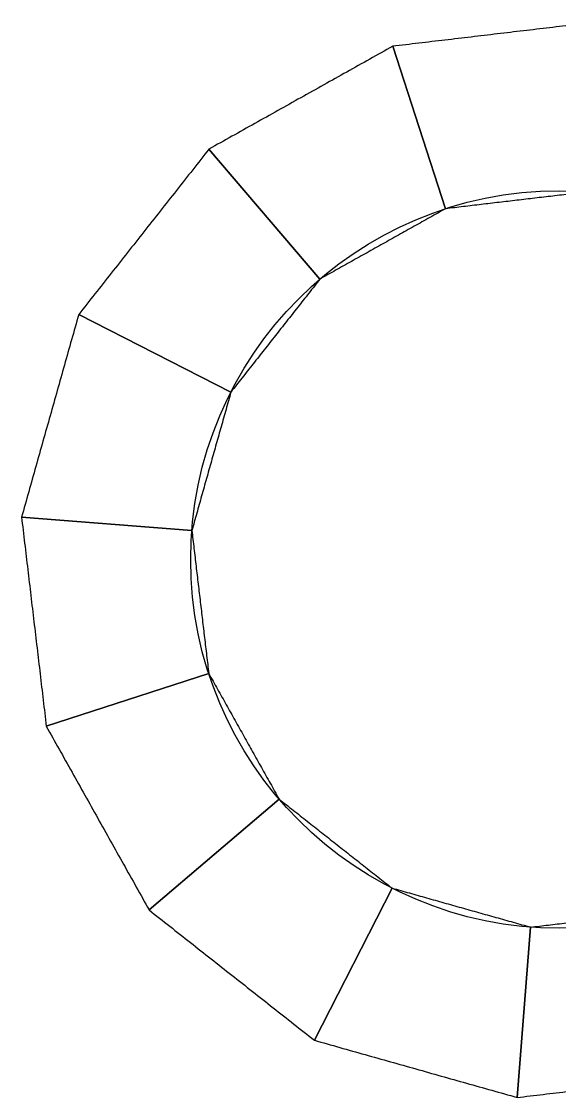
# Model space of a CAD drawing. Header units: millimetres. Extents: x -7.9 to 7.9, y -7.9 to 7.9.
# Drawn here: x -7.94 to 0, y -7.94 to 7.94 of the extents above; entities that cross this region are included whole.
import ezdxf

# ---------------------------------------------------------------- set-up
doc = ezdxf.new("R2010")
doc.units = ezdxf.units.MM
doc.layers.add('Part', color=7, linetype='CONTINUOUS')

msp = doc.modelspace()

# ---------------------------------------------------------------- linework, layer by layer
at = {"layer": 'Part'}
for p, q in [((-1.681, 5.174, 4), (-2.46, 7.57, 4)), ((-2.46, 7.57, 4), (-2.46, 7.57, 5.6)), ((-2.46, 7.57, 5.6), (-1.681, 5.174, 5.6)), ((-1.681, 5.174, 4), (-2.46, 7.57, 4)), ((-2.46, 7.57, 4), (-2.46, 7.57, 5.6)), ((-2.46, 7.57, 5.6), (-1.681, 5.174, 5.6)), ((-1.681, 5.174, 4), (-2.46, 7.57, 4)), ((-2.46, 7.57, 4), (-2.46, 7.57, 5.6)), ((-2.46, 7.57, 5.6), (-1.681, 5.174, 5.6)), ((-1.681, 5.174, 4), (-2.46, 7.57, 4)), ((-2.46, 7.57, 4), (-2.46, 7.57, 5.6)), ((-2.46, 7.57, 5.6), (-1.681, 5.174, 5.6)), ((-1.681, 5.174, 20), (-2.46, 7.57, 20)), ((-2.46, 7.57, 20), (-2.46, 7.57, 21.6)), ((-2.46, 7.57, 21.6), (-1.681, 5.174, 21.6)), ((-1.681, 5.174, 20), (-2.46, 7.57, 20)), ((-2.46, 7.57, 20), (-2.46, 7.57, 21.6)), ((-2.46, 7.57, 21.6), (-1.681, 5.174, 21.6)), ((-1.681, 5.174, 20), (-2.46, 7.57, 20)), ((-2.46, 7.57, 20), (-2.46, 7.57, 21.6)), ((-2.46, 7.57, 21.6), (-1.681, 5.174, 21.6)), ((-1.681, 5.174, 20), (-2.46, 7.57, 20)), ((-2.46, 7.57, 20), (-2.46, 7.57, 21.6)), ((-2.46, 7.57, 21.6), (-1.681, 5.174, 21.6)), ((-1.681, 5.174, 36), (-2.46, 7.57, 36)), ((-2.46, 7.57, 36), (-2.46, 7.57, 37.6)), ((-2.46, 7.57, 37.6), (-1.681, 5.174, 37.6)), ((-1.681, 5.174, 36), (-2.46, 7.57, 36)), ((-2.46, 7.57, 36), (-2.46, 7.57, 37.6)), ((-2.46, 7.57, 37.6), (-1.681, 5.174, 37.6)), ((-1.681, 5.174, 36), (-2.46, 7.57, 36)), ((-2.46, 7.57, 36), (-2.46, 7.57, 37.6)), ((-2.46, 7.57, 37.6), (-1.681, 5.174, 37.6)), ((-1.681, 5.174, 36), (-2.46, 7.57, 36)), ((-2.46, 7.57, 36), (-2.46, 7.57, 37.6)), ((-2.46, 7.57, 37.6), (-1.681, 5.174, 37.6)), ((-3.533, 4.137, 5), (-5.17, 6.053, 5)), ((-5.17, 6.053, 5), (-5.17, 6.053, 6.6)), ((-5.17, 6.053, 6.6), (-3.533, 4.137, 6.6)), ((-3.533, 4.137, 5), (-5.17, 6.053, 5)), ((-5.17, 6.053, 5), (-5.17, 6.053, 6.6)), ((-5.17, 6.053, 6.6), (-3.533, 4.137, 6.6)), ((-3.533, 4.137, 5), (-5.17, 6.053, 5)), ((-5.17, 6.053, 5), (-5.17, 6.053, 6.6)), ((-5.17, 6.053, 6.6), (-3.533, 4.137, 6.6)), ((-3.533, 4.137, 5), (-5.17, 6.053, 5)), ((-5.17, 6.053, 5), (-5.17, 6.053, 6.6)), ((-5.17, 6.053, 6.6), (-3.533, 4.137, 6.6)), ((-3.533, 4.137, 21), (-5.17, 6.053, 21)), ((-5.17, 6.053, 21), (-5.17, 6.053, 22.6)), ((-5.17, 6.053, 22.6), (-3.533, 4.137, 22.6)), ((-3.533, 4.137, 21), (-5.17, 6.053, 21)), ((-5.17, 6.053, 21), (-5.17, 6.053, 22.6)), ((-5.17, 6.053, 22.6), (-3.533, 4.137, 22.6)), ((-3.533, 4.137, 21), (-5.17, 6.053, 21)), ((-5.17, 6.053, 21), (-5.17, 6.053, 22.6)), ((-5.17, 6.053, 22.6), (-3.533, 4.137, 22.6)), ((-3.533, 4.137, 21), (-5.17, 6.053, 21)), ((-5.17, 6.053, 21), (-5.17, 6.053, 22.6)), ((-5.17, 6.053, 22.6), (-3.533, 4.137, 22.6)), ((-3.533, 4.137, 37), (-5.17, 6.053, 37)), ((-5.17, 6.053, 37), (-5.17, 6.053, 38.6)), ((-5.17, 6.053, 38.6), (-3.533, 4.137, 38.6)), ((-3.533, 4.137, 37), (-5.17, 6.053, 37)), ((-5.17, 6.053, 37), (-5.17, 6.053, 38.6)), ((-5.17, 6.053, 38.6), (-3.533, 4.137, 38.6)), ((-3.533, 4.137, 37), (-5.17, 6.053, 37)), ((-5.17, 6.053, 37), (-5.17, 6.053, 38.6)), ((-5.17, 6.053, 38.6), (-3.533, 4.137, 38.6)), ((-3.533, 4.137, 37), (-5.17, 6.053, 37)), ((-5.17, 6.053, 37), (-5.17, 6.053, 38.6)), ((-5.17, 6.053, 38.6), (-3.533, 4.137, 38.6)), ((-1.681, 5.174, 5.6), (-1.681, 5.174, 4)), ((-1.681, 5.174, 5.6), (-1.681, 5.174, 4)), ((-1.681, 5.174, 5.6), (-1.681, 5.174, 4)), ((-1.681, 5.174, 5.6), (-1.681, 5.174, 4)), ((-1.681, 5.174, 21.6), (-1.681, 5.174, 20)), ((-1.681, 5.174, 21.6), (-1.681, 5.174, 20)), ((-1.681, 5.174, 21.6), (-1.681, 5.174, 20)), ((-1.681, 5.174, 21.6), (-1.681, 5.174, 20)), ((-1.681, 5.174, 37.6), (-1.681, 5.174, 36)), ((-1.681, 5.174, 37.6), (-1.681, 5.174, 36)), ((-1.681, 5.174, 37.6), (-1.681, 5.174, 36)), ((-1.681, 5.174, 37.6), (-1.681, 5.174, 36)), ((-3.533, 4.137, 6.6), (-3.533, 4.137, 5)), ((-3.533, 4.137, 6.6), (-3.533, 4.137, 5)), ((-3.533, 4.137, 6.6), (-3.533, 4.137, 5)), ((-3.533, 4.137, 6.6), (-3.533, 4.137, 5)), ((-3.533, 4.137, 22.6), (-3.533, 4.137, 21)), ((-3.533, 4.137, 22.6), (-3.533, 4.137, 21)), ((-3.533, 4.137, 22.6), (-3.533, 4.137, 21)), ((-3.533, 4.137, 22.6), (-3.533, 4.137, 21)), ((-3.533, 4.137, 38.6), (-3.533, 4.137, 37)), ((-3.533, 4.137, 38.6), (-3.533, 4.137, 37)), ((-3.533, 4.137, 38.6), (-3.533, 4.137, 37)), ((-3.533, 4.137, 38.6), (-3.533, 4.137, 37)), ((-4.847, 2.47, 6), (-7.092, 3.614, 6)), ((-7.092, 3.614, 6), (-7.092, 3.614, 7.6)), ((-7.092, 3.614, 7.6), (-4.847, 2.47, 7.6)), ((-4.847, 2.47, 6), (-7.092, 3.614, 6)), ((-7.092, 3.614, 6), (-7.092, 3.614, 7.6)), ((-7.092, 3.614, 7.6), (-4.847, 2.47, 7.6)), ((-4.847, 2.47, 6), (-7.092, 3.614, 6)), ((-7.092, 3.614, 6), (-7.092, 3.614, 7.6)), ((-7.092, 3.614, 7.6), (-4.847, 2.47, 7.6)), ((-4.847, 2.47, 6), (-7.092, 3.614, 6)), ((-7.092, 3.614, 6), (-7.092, 3.614, 7.6)), ((-7.092, 3.614, 7.6), (-4.847, 2.47, 7.6)), ((-4.847, 2.47, 22), (-7.092, 3.614, 22)), ((-7.092, 3.614, 22), (-7.092, 3.614, 23.6)), ((-7.092, 3.614, 23.6), (-4.847, 2.47, 23.6)), ((-4.847, 2.47, 22), (-7.092, 3.614, 22)), ((-7.092, 3.614, 22), (-7.092, 3.614, 23.6)), ((-7.092, 3.614, 23.6), (-4.847, 2.47, 23.6)), ((-4.847, 2.47, 22), (-7.092, 3.614, 22)), ((-7.092, 3.614, 22), (-7.092, 3.614, 23.6)), ((-7.092, 3.614, 23.6), (-4.847, 2.47, 23.6)), ((-4.847, 2.47, 22), (-7.092, 3.614, 22)), ((-7.092, 3.614, 22), (-7.092, 3.614, 23.6)), ((-7.092, 3.614, 23.6), (-4.847, 2.47, 23.6)), ((-4.847, 2.47, 38), (-7.092, 3.614, 38)), ((-7.092, 3.614, 38), (-7.092, 3.614, 39.6)), ((-7.092, 3.614, 39.6), (-4.847, 2.47, 39.6)), ((-4.847, 2.47, 38), (-7.092, 3.614, 38)), ((-7.092, 3.614, 38), (-7.092, 3.614, 39.6)), ((-7.092, 3.614, 39.6), (-4.847, 2.47, 39.6)), ((-4.847, 2.47, 38), (-7.092, 3.614, 38)), ((-7.092, 3.614, 38), (-7.092, 3.614, 39.6)), ((-7.092, 3.614, 39.6), (-4.847, 2.47, 39.6)), ((-4.847, 2.47, 38), (-7.092, 3.614, 38)), ((-7.092, 3.614, 38), (-7.092, 3.614, 39.6)), ((-7.092, 3.614, 39.6), (-4.847, 2.47, 39.6)), ((-4.847, 2.47, 7.6), (-4.847, 2.47, 6)), ((-4.847, 2.47, 7.6), (-4.847, 2.47, 6)), ((-4.847, 2.47, 7.6), (-4.847, 2.47, 6)), ((-4.847, 2.47, 7.6), (-4.847, 2.47, 6)), ((-4.847, 2.47, 23.6), (-4.847, 2.47, 22)), ((-4.847, 2.47, 23.6), (-4.847, 2.47, 22)), ((-4.847, 2.47, 23.6), (-4.847, 2.47, 22)), ((-4.847, 2.47, 23.6), (-4.847, 2.47, 22)), ((-4.847, 2.47, 39.6), (-4.847, 2.47, 38)), ((-4.847, 2.47, 39.6), (-4.847, 2.47, 38)), ((-4.847, 2.47, 39.6), (-4.847, 2.47, 38)), ((-4.847, 2.47, 39.6), (-4.847, 2.47, 38)), ((-5.423, 0.427, 7), (-7.935, 0.625, 7)), ((-7.935, 0.625, 7), (-7.935, 0.625, 8.6)), ((-7.935, 0.625, 8.6), (-5.423, 0.427, 8.6)), ((-5.423, 0.427, 7), (-7.935, 0.625, 7)), ((-7.935, 0.625, 7), (-7.935, 0.625, 8.6)), ((-7.935, 0.625, 8.6), (-5.423, 0.427, 8.6)), ((-5.423, 0.427, 7), (-7.935, 0.625, 7)), ((-7.935, 0.625, 7), (-7.935, 0.625, 8.6)), ((-7.935, 0.625, 8.6), (-5.423, 0.427, 8.6)), ((-5.423, 0.427, 7), (-7.935, 0.625, 7)), ((-7.935, 0.625, 7), (-7.935, 0.625, 8.6)), ((-7.935, 0.625, 8.6), (-5.423, 0.427, 8.6)), ((-5.423, 0.427, 23), (-7.935, 0.625, 23)), ((-7.935, 0.625, 23), (-7.935, 0.625, 24.6)), ((-7.935, 0.625, 24.6), (-5.423, 0.427, 24.6)), ((-5.423, 0.427, 23), (-7.935, 0.625, 23)), ((-7.935, 0.625, 23), (-7.935, 0.625, 24.6)), ((-7.935, 0.625, 24.6), (-5.423, 0.427, 24.6)), ((-5.423, 0.427, 23), (-7.935, 0.625, 23)), ((-7.935, 0.625, 23), (-7.935, 0.625, 24.6)), ((-7.935, 0.625, 24.6), (-5.423, 0.427, 24.6)), ((-5.423, 0.427, 23), (-7.935, 0.625, 23)), ((-7.935, 0.625, 23), (-7.935, 0.625, 24.6)), ((-7.935, 0.625, 24.6), (-5.423, 0.427, 24.6)), ((-5.423, 0.427, 39), (-7.935, 0.625, 39)), ((-7.935, 0.625, 39), (-7.935, 0.625, 40.6)), ((-7.935, 0.625, 40.6), (-5.423, 0.427, 40.6)), ((-5.423, 0.427, 39), (-7.935, 0.625, 39)), ((-7.935, 0.625, 39), (-7.935, 0.625, 40.6)), ((-7.935, 0.625, 40.6), (-5.423, 0.427, 40.6)), ((-5.423, 0.427, 39), (-7.935, 0.625, 39)), ((-7.935, 0.625, 39), (-7.935, 0.625, 40.6)), ((-7.935, 0.625, 40.6), (-5.423, 0.427, 40.6)), ((-5.423, 0.427, 39), (-7.935, 0.625, 39)), ((-7.935, 0.625, 39), (-7.935, 0.625, 40.6)), ((-7.935, 0.625, 40.6), (-5.423, 0.427, 40.6)), ((-5.423, 0.427, 8.6), (-5.423, 0.427, 7)), ((-5.423, 0.427, 8.6), (-5.423, 0.427, 7)), ((-5.423, 0.427, 8.6), (-5.423, 0.427, 7)), ((-5.423, 0.427, 8.6), (-5.423, 0.427, 7)), ((-5.423, 0.427, 24.6), (-5.423, 0.427, 23)), ((-5.423, 0.427, 24.6), (-5.423, 0.427, 23)), ((-5.423, 0.427, 24.6), (-5.423, 0.427, 23)), ((-5.423, 0.427, 24.6), (-5.423, 0.427, 23)), ((-5.423, 0.427, 40.6), (-5.423, 0.427, 39)), ((-5.423, 0.427, 40.6), (-5.423, 0.427, 39)), ((-5.423, 0.427, 40.6), (-5.423, 0.427, 39)), ((-5.423, 0.427, 40.6), (-5.423, 0.427, 39)), ((-5.174, -1.681, 8), (-7.57, -2.46, 8)), ((-7.57, -2.46, 9.6), (-5.174, -1.681, 9.6)), ((-5.174, -1.681, 8), (-7.57, -2.46, 8)), ((-7.57, -2.46, 9.6), (-5.174, -1.681, 9.6)), ((-5.174, -1.681, 8), (-7.57, -2.46, 8)), ((-7.57, -2.46, 9.6), (-5.174, -1.681, 9.6)), ((-5.174, -1.681, 8), (-7.57, -2.46, 8)), ((-7.57, -2.46, 9.6), (-5.174, -1.681, 9.6)), ((-5.174, -1.681, 24), (-7.57, -2.46, 24)), ((-7.57, -2.46, 25.6), (-5.174, -1.681, 25.6)), ((-5.174, -1.681, 24), (-7.57, -2.46, 24)), ((-7.57, -2.46, 25.6), (-5.174, -1.681, 25.6)), ((-5.174, -1.681, 24), (-7.57, -2.46, 24)), ((-7.57, -2.46, 25.6), (-5.174, -1.681, 25.6)), ((-5.174, -1.681, 24), (-7.57, -2.46, 24)), ((-7.57, -2.46, 25.6), (-5.174, -1.681, 25.6)), ((-5.174, -1.681, 40), (-7.57, -2.46, 40)), ((-7.57, -2.46, 41.6), (-5.174, -1.681, 41.6)), ((-5.174, -1.681, 40), (-7.57, -2.46, 40)), ((-7.57, -2.46, 41.6), (-5.174, -1.681, 41.6)), ((-5.174, -1.681, 40), (-7.57, -2.46, 40)), ((-7.57, -2.46, 41.6), (-5.174, -1.681, 41.6)), ((-5.174, -1.681, 40), (-7.57, -2.46, 40)), ((-7.57, -2.46, 41.6), (-5.174, -1.681, 41.6)), ((-5.174, -1.681, 9.6), (-5.174, -1.681, 8)), ((-5.174, -1.681, 9.6), (-5.174, -1.681, 8)), ((-5.174, -1.681, 9.6), (-5.174, -1.681, 8)), ((-5.174, -1.681, 9.6), (-5.174, -1.681, 8)), ((-5.174, -1.681, 25.6), (-5.174, -1.681, 24)), ((-5.174, -1.681, 25.6), (-5.174, -1.681, 24)), ((-5.174, -1.681, 25.6), (-5.174, -1.681, 24)), ((-5.174, -1.681, 25.6), (-5.174, -1.681, 24)), ((-5.174, -1.681, 41.6), (-5.174, -1.681, 40)), ((-5.174, -1.681, 41.6), (-5.174, -1.681, 40)), ((-5.174, -1.681, 41.6), (-5.174, -1.681, 40)), ((-5.174, -1.681, 41.6), (-5.174, -1.681, 40)), ((-7.57, -2.46, 8), (-7.57, -2.46, 9.6)), ((-7.57, -2.46, 8), (-7.57, -2.46, 9.6)), ((-7.57, -2.46, 8), (-7.57, -2.46, 9.6)), ((-7.57, -2.46, 8), (-7.57, -2.46, 9.6)), ((-7.57, -2.46, 24), (-7.57, -2.46, 25.6)), ((-7.57, -2.46, 24), (-7.57, -2.46, 25.6)), ((-7.57, -2.46, 24), (-7.57, -2.46, 25.6)), ((-7.57, -2.46, 24), (-7.57, -2.46, 25.6)), ((-7.57, -2.46, 40), (-7.57, -2.46, 41.6)), ((-7.57, -2.46, 40), (-7.57, -2.46, 41.6)), ((-7.57, -2.46, 40), (-7.57, -2.46, 41.6)), ((-7.57, -2.46, 40), (-7.57, -2.46, 41.6)), ((-4.137, -3.533, 9), (-6.053, -5.17, 9)), ((-6.053, -5.17, 10.6), (-4.137, -3.533, 10.6)), ((-4.137, -3.533, 9), (-6.053, -5.17, 9)), ((-6.053, -5.17, 10.6), (-4.137, -3.533, 10.6)), ((-4.137, -3.533, 9), (-6.053, -5.17, 9)), ((-6.053, -5.17, 10.6), (-4.137, -3.533, 10.6)), ((-4.137, -3.533, 9), (-6.053, -5.17, 9)), ((-6.053, -5.17, 10.6), (-4.137, -3.533, 10.6)), ((-4.137, -3.533, 25), (-6.053, -5.17, 25)), ((-6.053, -5.17, 26.6), (-4.137, -3.533, 26.6)), ((-4.137, -3.533, 25), (-6.053, -5.17, 25)), ((-6.053, -5.17, 26.6), (-4.137, -3.533, 26.6)), ((-4.137, -3.533, 25), (-6.053, -5.17, 25)), ((-6.053, -5.17, 26.6), (-4.137, -3.533, 26.6)), ((-4.137, -3.533, 25), (-6.053, -5.17, 25)), ((-6.053, -5.17, 26.6), (-4.137, -3.533, 26.6)), ((-4.137, -3.533, 41), (-6.053, -5.17, 41)), ((-6.053, -5.17, 42.6), (-4.137, -3.533, 42.6)), ((-4.137, -3.533, 41), (-6.053, -5.17, 41)), ((-6.053, -5.17, 42.6), (-4.137, -3.533, 42.6)), ((-4.137, -3.533, 41), (-6.053, -5.17, 41)), ((-6.053, -5.17, 42.6), (-4.137, -3.533, 42.6)), ((-4.137, -3.533, 41), (-6.053, -5.17, 41)), ((-6.053, -5.17, 42.6), (-4.137, -3.533, 42.6)), ((-4.137, -3.533, 10.6), (-4.137, -3.533, 9)), ((-4.137, -3.533, 10.6), (-4.137, -3.533, 9)), ((-4.137, -3.533, 10.6), (-4.137, -3.533, 9)), ((-4.137, -3.533, 10.6), (-4.137, -3.533, 9)), ((-4.137, -3.533, 26.6), (-4.137, -3.533, 25)), ((-4.137, -3.533, 26.6), (-4.137, -3.533, 25)), ((-4.137, -3.533, 26.6), (-4.137, -3.533, 25)), ((-4.137, -3.533, 26.6), (-4.137, -3.533, 25)), ((-4.137, -3.533, 42.6), (-4.137, -3.533, 41)), ((-4.137, -3.533, 42.6), (-4.137, -3.533, 41)), ((-4.137, -3.533, 42.6), (-4.137, -3.533, 41)), ((-4.137, -3.533, 42.6), (-4.137, -3.533, 41)), ((-2.47, -4.847, 10), (-3.614, -7.092, 10)), ((-3.614, -7.092, 11.6), (-2.47, -4.847, 11.6)), ((-2.47, -4.847, 10), (-3.614, -7.092, 10)), ((-3.614, -7.092, 11.6), (-2.47, -4.847, 11.6)), ((-2.47, -4.847, 10), (-3.614, -7.092, 10)), ((-3.614, -7.092, 11.6), (-2.47, -4.847, 11.6)), ((-2.47, -4.847, 10), (-3.614, -7.092, 10)), ((-3.614, -7.092, 11.6), (-2.47, -4.847, 11.6)), ((-2.47, -4.847, 26), (-3.614, -7.092, 26)), ((-3.614, -7.092, 27.6), (-2.47, -4.847, 27.6)), ((-2.47, -4.847, 26), (-3.614, -7.092, 26)), ((-3.614, -7.092, 27.6), (-2.47, -4.847, 27.6)), ((-2.47, -4.847, 26), (-3.614, -7.092, 26)), ((-3.614, -7.092, 27.6), (-2.47, -4.847, 27.6)), ((-2.47, -4.847, 26), (-3.614, -7.092, 26)), ((-3.614, -7.092, 27.6), (-2.47, -4.847, 27.6)), ((-2.47, -4.847, 42), (-3.614, -7.092, 42)), ((-3.614, -7.092, 43.6), (-2.47, -4.847, 43.6)), ((-2.47, -4.847, 42), (-3.614, -7.092, 42)), ((-3.614, -7.092, 43.6), (-2.47, -4.847, 43.6)), ((-2.47, -4.847, 42), (-3.614, -7.092, 42)), ((-3.614, -7.092, 43.6), (-2.47, -4.847, 43.6)), ((-2.47, -4.847, 42), (-3.614, -7.092, 42)), ((-3.614, -7.092, 43.6), (-2.47, -4.847, 43.6)), ((-2.47, -4.847, 11.6), (-2.47, -4.847, 10)), ((-2.47, -4.847, 11.6), (-2.47, -4.847, 10)), ((-2.47, -4.847, 11.6), (-2.47, -4.847, 10)), ((-2.47, -4.847, 11.6), (-2.47, -4.847, 10)), ((-2.47, -4.847, 27.6), (-2.47, -4.847, 26)), ((-2.47, -4.847, 27.6), (-2.47, -4.847, 26)), ((-2.47, -4.847, 27.6), (-2.47, -4.847, 26)), ((-2.47, -4.847, 27.6), (-2.47, -4.847, 26)), ((-2.47, -4.847, 43.6), (-2.47, -4.847, 42)), ((-2.47, -4.847, 43.6), (-2.47, -4.847, 42)), ((-2.47, -4.847, 43.6), (-2.47, -4.847, 42)), ((-2.47, -4.847, 43.6), (-2.47, -4.847, 42)), ((-6.053, -5.17, 9), (-6.053, -5.17, 10.6)), ((-6.053, -5.17, 9), (-6.053, -5.17, 10.6)), ((-6.053, -5.17, 9), (-6.053, -5.17, 10.6)), ((-6.053, -5.17, 9), (-6.053, -5.17, 10.6)), ((-6.053, -5.17, 25), (-6.053, -5.17, 26.6)), ((-6.053, -5.17, 25), (-6.053, -5.17, 26.6)), ((-6.053, -5.17, 25), (-6.053, -5.17, 26.6)), ((-6.053, -5.17, 25), (-6.053, -5.17, 26.6)), ((-6.053, -5.17, 41), (-6.053, -5.17, 42.6)), ((-6.053, -5.17, 41), (-6.053, -5.17, 42.6)), ((-6.053, -5.17, 41), (-6.053, -5.17, 42.6)), ((-6.053, -5.17, 41), (-6.053, -5.17, 42.6)), ((-0.427, -5.423, 11), (-0.625, -7.935, 11)), ((-0.625, -7.935, 12.6), (-0.427, -5.423, 12.6)), ((-0.427, -5.423, 11), (-0.625, -7.935, 11)), ((-0.625, -7.935, 12.6), (-0.427, -5.423, 12.6)), ((-0.427, -5.423, 11), (-0.625, -7.935, 11)), ((-0.625, -7.935, 12.6), (-0.427, -5.423, 12.6)), ((-0.427, -5.423, 11), (-0.625, -7.935, 11)), ((-0.625, -7.935, 12.6), (-0.427, -5.423, 12.6)), ((-0.427, -5.423, 27), (-0.625, -7.935, 27)), ((-0.625, -7.935, 28.6), (-0.427, -5.423, 28.6)), ((-0.427, -5.423, 27), (-0.625, -7.935, 27)), ((-0.625, -7.935, 28.6), (-0.427, -5.423, 28.6)), ((-0.427, -5.423, 27), (-0.625, -7.935, 27)), ((-0.625, -7.935, 28.6), (-0.427, -5.423, 28.6)), ((-0.427, -5.423, 27), (-0.625, -7.935, 27)), ((-0.625, -7.935, 28.6), (-0.427, -5.423, 28.6)), ((-0.427, -5.423, 43), (-0.625, -7.935, 43)), ((-0.625, -7.935, 44.6), (-0.427, -5.423, 44.6)), ((-0.427, -5.423, 43), (-0.625, -7.935, 43)), ((-0.625, -7.935, 44.6), (-0.427, -5.423, 44.6)), ((-0.427, -5.423, 43), (-0.625, -7.935, 43)), ((-0.625, -7.935, 44.6), (-0.427, -5.423, 44.6)), ((-0.427, -5.423, 43), (-0.625, -7.935, 43)), ((-0.625, -7.935, 44.6), (-0.427, -5.423, 44.6)), ((-0.427, -5.423, 12.6), (-0.427, -5.423, 11)), ((-0.427, -5.423, 12.6), (-0.427, -5.423, 11)), ((-0.427, -5.423, 12.6), (-0.427, -5.423, 11)), ((-0.427, -5.423, 12.6), (-0.427, -5.423, 11)), ((-0.427, -5.423, 28.6), (-0.427, -5.423, 27)), ((-0.427, -5.423, 28.6), (-0.427, -5.423, 27)), ((-0.427, -5.423, 28.6), (-0.427, -5.423, 27)), ((-0.427, -5.423, 28.6), (-0.427, -5.423, 27)), ((-0.427, -5.423, 44.6), (-0.427, -5.423, 43)), ((-0.427, -5.423, 44.6), (-0.427, -5.423, 43)), ((-0.427, -5.423, 44.6), (-0.427, -5.423, 43)), ((-0.427, -5.423, 44.6), (-0.427, -5.423, 43)), ((-3.614, -7.092, 10), (-3.614, -7.092, 11.6)), ((-3.614, -7.092, 10), (-3.614, -7.092, 11.6)), ((-3.614, -7.092, 10), (-3.614, -7.092, 11.6)), ((-3.614, -7.092, 10), (-3.614, -7.092, 11.6)), ((-3.614, -7.092, 26), (-3.614, -7.092, 27.6)), ((-3.614, -7.092, 26), (-3.614, -7.092, 27.6)), ((-3.614, -7.092, 26), (-3.614, -7.092, 27.6)), ((-3.614, -7.092, 26), (-3.614, -7.092, 27.6)), ((-3.614, -7.092, 42), (-3.614, -7.092, 43.6)), ((-3.614, -7.092, 42), (-3.614, -7.092, 43.6)), ((-3.614, -7.092, 42), (-3.614, -7.092, 43.6)), ((-3.614, -7.092, 42), (-3.614, -7.092, 43.6)), ((-0.625, -7.935, 11), (-0.625, -7.935, 12.6)), ((-0.625, -7.935, 11), (-0.625, -7.935, 12.6)), ((-0.625, -7.935, 11), (-0.625, -7.935, 12.6)), ((-0.625, -7.935, 11), (-0.625, -7.935, 12.6)), ((-0.625, -7.935, 27), (-0.625, -7.935, 28.6)), ((-0.625, -7.935, 27), (-0.625, -7.935, 28.6)), ((-0.625, -7.935, 27), (-0.625, -7.935, 28.6)), ((-0.625, -7.935, 27), (-0.625, -7.935, 28.6)), ((-0.625, -7.935, 43), (-0.625, -7.935, 44.6)), ((-0.625, -7.935, 43), (-0.625, -7.935, 44.6)), ((-0.625, -7.935, 43), (-0.625, -7.935, 44.6)), ((-0.625, -7.935, 43), (-0.625, -7.935, 44.6))]:
    msp.add_line(p, q, dxfattribs=at)
for centre in [(0, 0, 48), (0, 0), (0, 0, 48), (0, 0)]:
    msp.add_circle(centre, 5.44, dxfattribs=at)
for points in [[(0.625, 7.935, 3), (-2.46, 7.57, 4)], [(0.625, 7.935, 4.6), (-2.46, 7.57, 5.6)], [(0.625, 7.935, 3), (-2.46, 7.57, 4)], [(0.625, 7.935, 4.6), (-2.46, 7.57, 5.6)], [(0.625, 7.935, 19), (-2.46, 7.57, 20)], [(0.625, 7.935, 20.6), (-2.46, 7.57, 21.6)], [(0.625, 7.935, 19), (-2.46, 7.57, 20)], [(0.625, 7.935, 20.6), (-2.46, 7.57, 21.6)], [(0.625, 7.935, 35), (-2.46, 7.57, 36)], [(0.625, 7.935, 36.6), (-2.46, 7.57, 37.6)], [(0.625, 7.935, 35), (-2.46, 7.57, 36)], [(0.625, 7.935, 36.6), (-2.46, 7.57, 37.6)], [(-2.46, 7.57, 4), (-5.17, 6.053, 5)], [(-2.46, 7.57, 5.6), (-5.17, 6.053, 6.6)], [(-2.46, 7.57, 4), (-5.17, 6.053, 5)], [(-2.46, 7.57, 5.6), (-5.17, 6.053, 6.6)], [(-2.46, 7.57, 20), (-5.17, 6.053, 21)], [(-2.46, 7.57, 21.6), (-5.17, 6.053, 22.6)], [(-2.46, 7.57, 20), (-5.17, 6.053, 21)], [(-2.46, 7.57, 21.6), (-5.17, 6.053, 22.6)], [(-2.46, 7.57, 36), (-5.17, 6.053, 37)], [(-2.46, 7.57, 37.6), (-5.17, 6.053, 38.6)], [(-2.46, 7.57, 36), (-5.17, 6.053, 37)], [(-2.46, 7.57, 37.6), (-5.17, 6.053, 38.6)], [(-5.17, 6.053, 5), (-7.092, 3.614, 6)], [(-5.17, 6.053, 6.6), (-7.092, 3.614, 7.6)], [(-5.17, 6.053, 5), (-7.092, 3.614, 6)], [(-5.17, 6.053, 6.6), (-7.092, 3.614, 7.6)], [(-5.17, 6.053, 21), (-7.092, 3.614, 22)], [(-5.17, 6.053, 22.6), (-7.092, 3.614, 23.6)], [(-5.17, 6.053, 21), (-7.092, 3.614, 22)], [(-5.17, 6.053, 22.6), (-7.092, 3.614, 23.6)], [(-5.17, 6.053, 37), (-7.092, 3.614, 38)], [(-5.17, 6.053, 38.6), (-7.092, 3.614, 39.6)], [(-5.17, 6.053, 37), (-7.092, 3.614, 38)], [(-5.17, 6.053, 38.6), (-7.092, 3.614, 39.6)], [(0.427, 5.423, 3), (-1.681, 5.174, 4)], [(0.427, 5.423, 4.6), (-1.681, 5.174, 5.6)], [(0.427, 5.423, 3), (-1.681, 5.174, 4)], [(0.427, 5.423, 4.6), (-1.681, 5.174, 5.6)], [(0.427, 5.423, 19), (-1.681, 5.174, 20)], [(0.427, 5.423, 20.6), (-1.681, 5.174, 21.6)], [(0.427, 5.423, 19), (-1.681, 5.174, 20)], [(0.427, 5.423, 20.6), (-1.681, 5.174, 21.6)], [(0.427, 5.423, 35), (-1.681, 5.174, 36)], [(0.427, 5.423, 36.6), (-1.681, 5.174, 37.6)], [(0.427, 5.423, 35), (-1.681, 5.174, 36)], [(0.427, 5.423, 36.6), (-1.681, 5.174, 37.6)], [(-1.681, 5.174, 4), (-3.533, 4.137, 5)], [(-1.681, 5.174, 5.6), (-3.533, 4.137, 6.6)], [(-1.681, 5.174, 4), (-3.533, 4.137, 5)], [(-1.681, 5.174, 5.6), (-3.533, 4.137, 6.6)], [(-1.681, 5.174, 20), (-3.533, 4.137, 21)], [(-1.681, 5.174, 21.6), (-3.533, 4.137, 22.6)], [(-1.681, 5.174, 20), (-3.533, 4.137, 21)], [(-1.681, 5.174, 21.6), (-3.533, 4.137, 22.6)], [(-1.681, 5.174, 36), (-3.533, 4.137, 37)], [(-1.681, 5.174, 37.6), (-3.533, 4.137, 38.6)], [(-1.681, 5.174, 36), (-3.533, 4.137, 37)], [(-1.681, 5.174, 37.6), (-3.533, 4.137, 38.6)], [(-3.533, 4.137, 5), (-4.847, 2.47, 6)], [(-3.533, 4.137, 6.6), (-4.847, 2.47, 7.6)], [(-3.533, 4.137, 5), (-4.847, 2.47, 6)], [(-3.533, 4.137, 6.6), (-4.847, 2.47, 7.6)], [(-3.533, 4.137, 21), (-4.847, 2.47, 22)], [(-3.533, 4.137, 22.6), (-4.847, 2.47, 23.6)], [(-3.533, 4.137, 21), (-4.847, 2.47, 22)], [(-3.533, 4.137, 22.6), (-4.847, 2.47, 23.6)], [(-3.533, 4.137, 37), (-4.847, 2.47, 38)], [(-3.533, 4.137, 38.6), (-4.847, 2.47, 39.6)], [(-3.533, 4.137, 37), (-4.847, 2.47, 38)], [(-3.533, 4.137, 38.6), (-4.847, 2.47, 39.6)], [(-7.092, 3.614, 6), (-7.935, 0.625, 7)], [(-7.092, 3.614, 7.6), (-7.935, 0.625, 8.6)], [(-7.092, 3.614, 6), (-7.935, 0.625, 7)], [(-7.092, 3.614, 7.6), (-7.935, 0.625, 8.6)], [(-7.092, 3.614, 22), (-7.935, 0.625, 23)], [(-7.092, 3.614, 23.6), (-7.935, 0.625, 24.6)], [(-7.092, 3.614, 22), (-7.935, 0.625, 23)], [(-7.092, 3.614, 23.6), (-7.935, 0.625, 24.6)], [(-7.092, 3.614, 38), (-7.935, 0.625, 39)], [(-7.092, 3.614, 39.6), (-7.935, 0.625, 40.6)], [(-7.092, 3.614, 38), (-7.935, 0.625, 39)], [(-7.092, 3.614, 39.6), (-7.935, 0.625, 40.6)], [(-4.847, 2.47, 6), (-5.423, 0.427, 7)], [(-4.847, 2.47, 7.6), (-5.423, 0.427, 8.6)], [(-4.847, 2.47, 6), (-5.423, 0.427, 7)], [(-4.847, 2.47, 7.6), (-5.423, 0.427, 8.6)], [(-4.847, 2.47, 22), (-5.423, 0.427, 23)], [(-4.847, 2.47, 23.6), (-5.423, 0.427, 24.6)], [(-4.847, 2.47, 22), (-5.423, 0.427, 23)], [(-4.847, 2.47, 23.6), (-5.423, 0.427, 24.6)], [(-4.847, 2.47, 38), (-5.423, 0.427, 39)], [(-4.847, 2.47, 39.6), (-5.423, 0.427, 40.6)], [(-4.847, 2.47, 38), (-5.423, 0.427, 39)], [(-4.847, 2.47, 39.6), (-5.423, 0.427, 40.6)], [(-7.935, 0.625, 7), (-7.57, -2.46, 8)], [(-7.935, 0.625, 8.6), (-7.57, -2.46, 9.6)], [(-7.935, 0.625, 7), (-7.57, -2.46, 8)], [(-7.935, 0.625, 8.6), (-7.57, -2.46, 9.6)], [(-7.935, 0.625, 23), (-7.57, -2.46, 24)], [(-7.935, 0.625, 24.6), (-7.57, -2.46, 25.6)], [(-7.935, 0.625, 23), (-7.57, -2.46, 24)], [(-7.935, 0.625, 24.6), (-7.57, -2.46, 25.6)], [(-7.935, 0.625, 39), (-7.57, -2.46, 40)], [(-7.935, 0.625, 40.6), (-7.57, -2.46, 41.6)], [(-7.935, 0.625, 39), (-7.57, -2.46, 40)], [(-7.935, 0.625, 40.6), (-7.57, -2.46, 41.6)], [(-5.423, 0.427, 7), (-5.174, -1.681, 8)], [(-5.423, 0.427, 8.6), (-5.174, -1.681, 9.6)], [(-5.423, 0.427, 7), (-5.174, -1.681, 8)], [(-5.423, 0.427, 8.6), (-5.174, -1.681, 9.6)], [(-5.423, 0.427, 23), (-5.174, -1.681, 24)], [(-5.423, 0.427, 24.6), (-5.174, -1.681, 25.6)], [(-5.423, 0.427, 23), (-5.174, -1.681, 24)], [(-5.423, 0.427, 24.6), (-5.174, -1.681, 25.6)], [(-5.423, 0.427, 39), (-5.174, -1.681, 40)], [(-5.423, 0.427, 40.6), (-5.174, -1.681, 41.6)], [(-5.423, 0.427, 39), (-5.174, -1.681, 40)], [(-5.423, 0.427, 40.6), (-5.174, -1.681, 41.6)], [(-5.174, -1.681, 8), (-4.137, -3.533, 9)], [(-5.174, -1.681, 9.6), (-4.137, -3.533, 10.6)], [(-5.174, -1.681, 8), (-4.137, -3.533, 9)], [(-5.174, -1.681, 9.6), (-4.137, -3.533, 10.6)], [(-5.174, -1.681, 24), (-4.137, -3.533, 25)], [(-5.174, -1.681, 25.6), (-4.137, -3.533, 26.6)], [(-5.174, -1.681, 24), (-4.137, -3.533, 25)], [(-5.174, -1.681, 25.6), (-4.137, -3.533, 26.6)], [(-5.174, -1.681, 40), (-4.137, -3.533, 41)], [(-5.174, -1.681, 41.6), (-4.137, -3.533, 42.6)], [(-5.174, -1.681, 40), (-4.137, -3.533, 41)], [(-5.174, -1.681, 41.6), (-4.137, -3.533, 42.6)], [(-7.57, -2.46, 8), (-6.053, -5.17, 9)], [(-7.57, -2.46, 9.6), (-6.053, -5.17, 10.6)], [(-7.57, -2.46, 8), (-6.053, -5.17, 9)], [(-7.57, -2.46, 9.6), (-6.053, -5.17, 10.6)], [(-7.57, -2.46, 24), (-6.053, -5.17, 25)], [(-7.57, -2.46, 25.6), (-6.053, -5.17, 26.6)], [(-7.57, -2.46, 24), (-6.053, -5.17, 25)], [(-7.57, -2.46, 25.6), (-6.053, -5.17, 26.6)], [(-7.57, -2.46, 40), (-6.053, -5.17, 41)], [(-7.57, -2.46, 41.6), (-6.053, -5.17, 42.6)], [(-7.57, -2.46, 40), (-6.053, -5.17, 41)], [(-7.57, -2.46, 41.6), (-6.053, -5.17, 42.6)], [(-4.137, -3.533, 9), (-2.47, -4.847, 10)], [(-4.137, -3.533, 10.6), (-2.47, -4.847, 11.6)], [(-4.137, -3.533, 9), (-2.47, -4.847, 10)], [(-4.137, -3.533, 10.6), (-2.47, -4.847, 11.6)], [(-4.137, -3.533, 25), (-2.47, -4.847, 26)], [(-4.137, -3.533, 26.6), (-2.47, -4.847, 27.6)], [(-4.137, -3.533, 25), (-2.47, -4.847, 26)], [(-4.137, -3.533, 26.6), (-2.47, -4.847, 27.6)], [(-4.137, -3.533, 41), (-2.47, -4.847, 42)], [(-4.137, -3.533, 42.6), (-2.47, -4.847, 43.6)], [(-4.137, -3.533, 41), (-2.47, -4.847, 42)], [(-4.137, -3.533, 42.6), (-2.47, -4.847, 43.6)], [(-2.47, -4.847, 10), (-0.427, -5.423, 11)], [(-2.47, -4.847, 11.6), (-0.427, -5.423, 12.6)], [(-2.47, -4.847, 10), (-0.427, -5.423, 11)], [(-2.47, -4.847, 11.6), (-0.427, -5.423, 12.6)], [(-2.47, -4.847, 26), (-0.427, -5.423, 27)], [(-2.47, -4.847, 27.6), (-0.427, -5.423, 28.6)], [(-2.47, -4.847, 26), (-0.427, -5.423, 27)], [(-2.47, -4.847, 27.6), (-0.427, -5.423, 28.6)], [(-2.47, -4.847, 42), (-0.427, -5.423, 43)], [(-2.47, -4.847, 43.6), (-0.427, -5.423, 44.6)], [(-2.47, -4.847, 42), (-0.427, -5.423, 43)], [(-2.47, -4.847, 43.6), (-0.427, -5.423, 44.6)], [(-6.053, -5.17, 9), (-3.614, -7.092, 10)], [(-6.053, -5.17, 10.6), (-3.614, -7.092, 11.6)], [(-6.053, -5.17, 9), (-3.614, -7.092, 10)], [(-6.053, -5.17, 10.6), (-3.614, -7.092, 11.6)], [(-6.053, -5.17, 25), (-3.614, -7.092, 26)], [(-6.053, -5.17, 26.6), (-3.614, -7.092, 27.6)], [(-6.053, -5.17, 25), (-3.614, -7.092, 26)], [(-6.053, -5.17, 26.6), (-3.614, -7.092, 27.6)], [(-6.053, -5.17, 41), (-3.614, -7.092, 42)], [(-6.053, -5.17, 42.6), (-3.614, -7.092, 43.6)], [(-6.053, -5.17, 41), (-3.614, -7.092, 42)], [(-6.053, -5.17, 42.6), (-3.614, -7.092, 43.6)], [(-0.427, -5.423, 11), (1.681, -5.174, 12)], [(-0.427, -5.423, 12.6), (1.681, -5.174, 13.6)], [(-0.427, -5.423, 11), (1.681, -5.174, 12)], [(-0.427, -5.423, 12.6), (1.681, -5.174, 13.6)], [(-0.427, -5.423, 27), (1.681, -5.174, 28)], [(-0.427, -5.423, 28.6), (1.681, -5.174, 29.6)], [(-0.427, -5.423, 27), (1.681, -5.174, 28)], [(-0.427, -5.423, 28.6), (1.681, -5.174, 29.6)], [(-0.427, -5.423, 43), (1.681, -5.174, 44)], [(-0.427, -5.423, 44.6), (1.681, -5.174, 45.6)], [(-0.427, -5.423, 43), (1.681, -5.174, 44)], [(-0.427, -5.423, 44.6), (1.681, -5.174, 45.6)], [(-3.614, -7.092, 10), (-0.625, -7.935, 11)], [(-3.614, -7.092, 11.6), (-0.625, -7.935, 12.6)], [(-3.614, -7.092, 10), (-0.625, -7.935, 11)], [(-3.614, -7.092, 11.6), (-0.625, -7.935, 12.6)], [(-3.614, -7.092, 26), (-0.625, -7.935, 27)], [(-3.614, -7.092, 27.6), (-0.625, -7.935, 28.6)], [(-3.614, -7.092, 26), (-0.625, -7.935, 27)], [(-3.614, -7.092, 27.6), (-0.625, -7.935, 28.6)], [(-3.614, -7.092, 42), (-0.625, -7.935, 43)], [(-3.614, -7.092, 43.6), (-0.625, -7.935, 44.6)], [(-3.614, -7.092, 42), (-0.625, -7.935, 43)], [(-3.614, -7.092, 43.6), (-0.625, -7.935, 44.6)], [(-0.625, -7.935, 11), (2.46, -7.57, 12)], [(-0.625, -7.935, 12.6), (2.46, -7.57, 13.6)], [(-0.625, -7.935, 11), (2.46, -7.57, 12)], [(-0.625, -7.935, 12.6), (2.46, -7.57, 13.6)], [(-0.625, -7.935, 27), (2.46, -7.57, 28)], [(-0.625, -7.935, 28.6), (2.46, -7.57, 29.6)], [(-0.625, -7.935, 27), (2.46, -7.57, 28)], [(-0.625, -7.935, 28.6), (2.46, -7.57, 29.6)], [(-0.625, -7.935, 43), (2.46, -7.57, 44)], [(-0.625, -7.935, 44.6), (2.46, -7.57, 45.6)], [(-0.625, -7.935, 43), (2.46, -7.57, 44)], [(-0.625, -7.935, 44.6), (2.46, -7.57, 45.6)]]:
    msp.add_open_spline(points, degree=1, dxfattribs=at)

doc.saveas('drawing.dxf')
